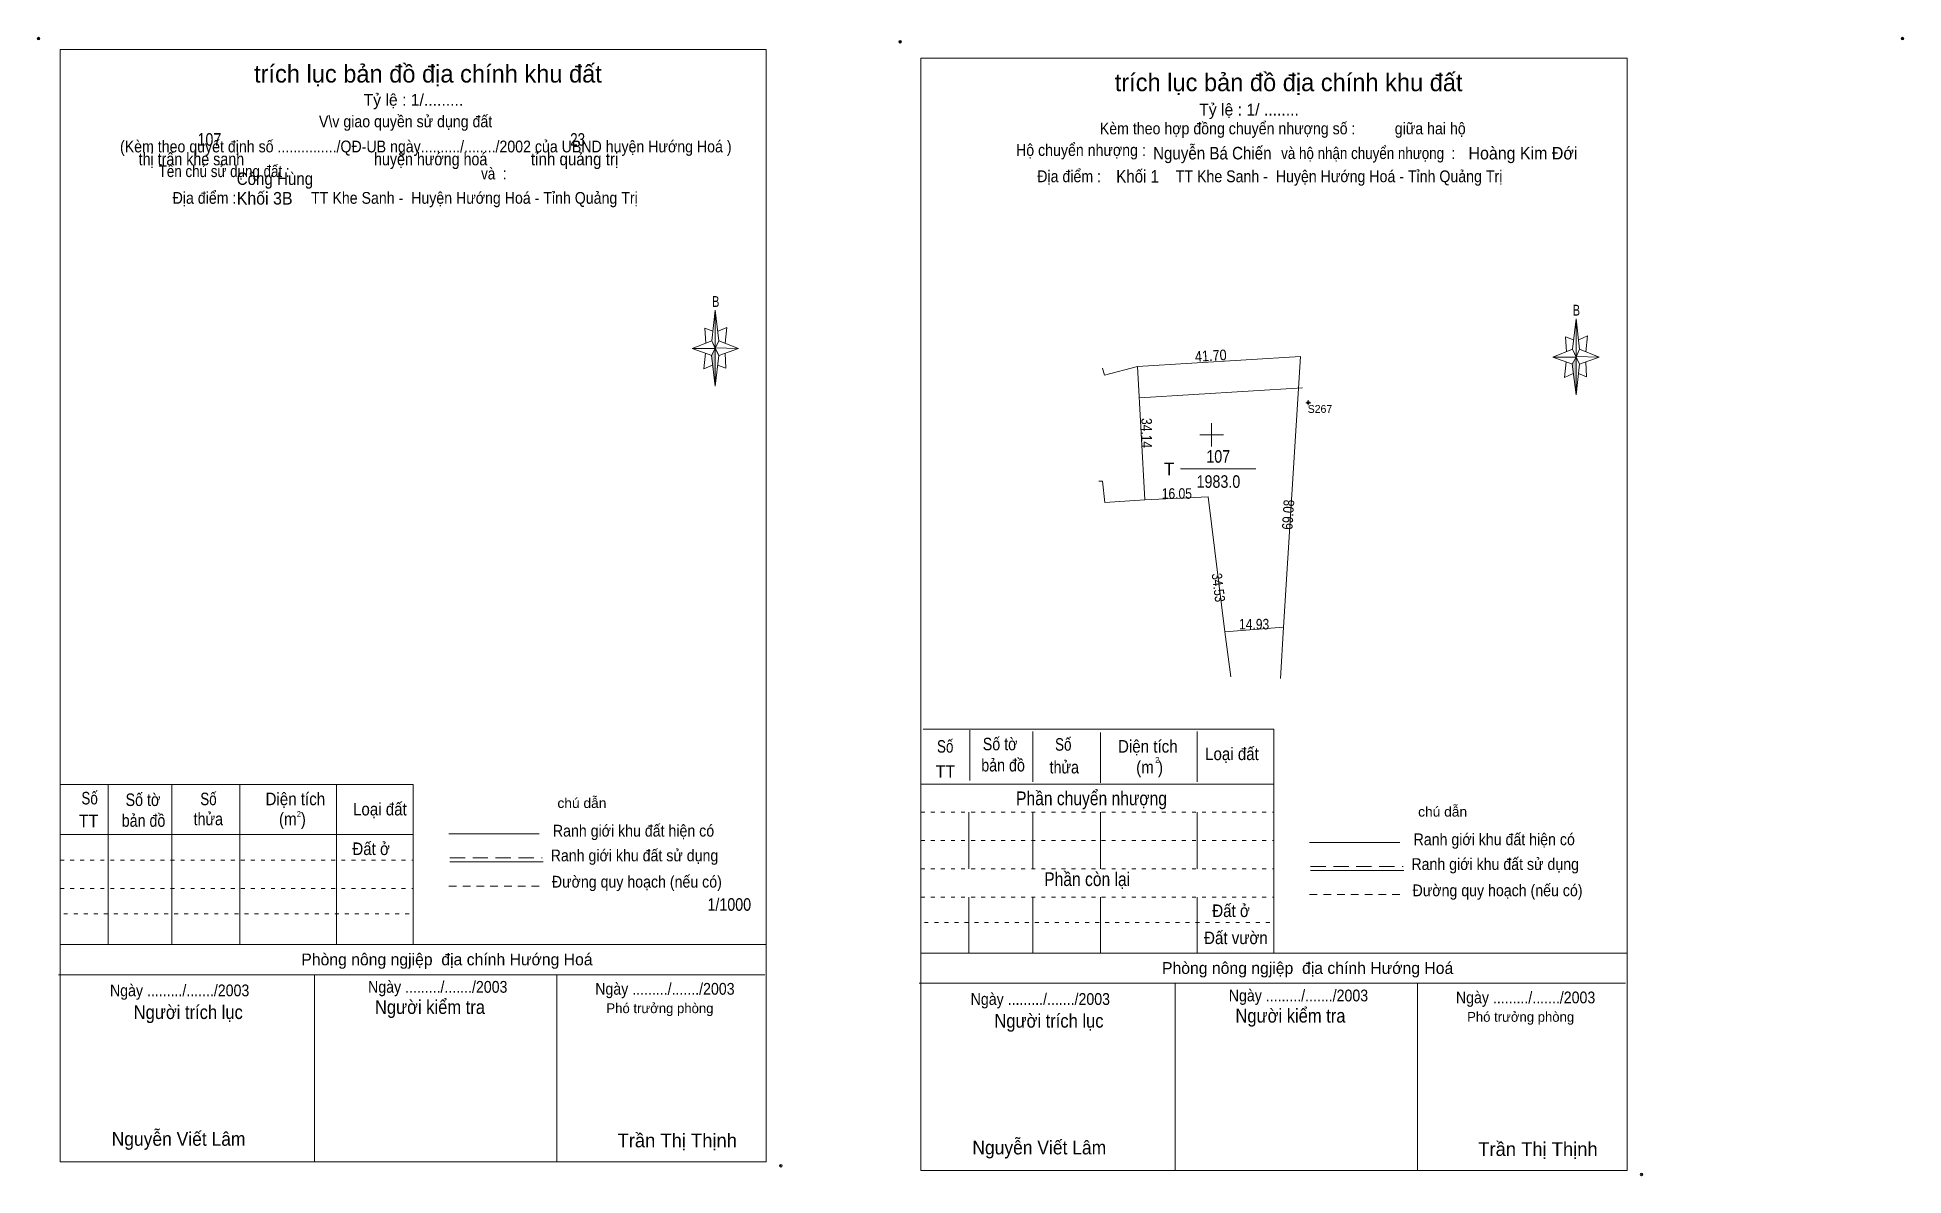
# Model space of a CAD drawing. Header units: centimetres. Extents: x 0.4 to 48, y 0.7 to 29.8.
import ezdxf
from ezdxf.enums import TextEntityAlignment as Align

# ---------------------------------------------------------------- set-up
doc = ezdxf.new("R2010")
doc.units = ezdxf.units.CM
doc.header["$LTSCALE"] = 0.13
doc.header["$PDMODE"] = 32
doc.header["$PDSIZE"] = 0.065
for name, pattern in [('DOTTED', [1.5, 0.3, -1.2]), ('MEDIUM_DASHED', [4.5, 3, -1.5]), ('SHORT_DASHED', [2.7, 1.5, -1.2])]:
    doc.linetypes.add(name, pattern=pattern)
for name, color, linetype, lineweight in [('1', 7, 'DOTTED', 13), ('10', 7, 'Continuous', 13), ('11', 7, 'Continuous', 13), ('33', 7, 'Continuous', 13), ('34', 7, 'Continuous', 13), ('5', 7, 'Continuous', 13), ('62', 7, 'Continuous', 13)]:
    doc.layers.add(name, color=color, linetype=linetype, lineweight=lineweight)
doc.layers.add('12', color=7, linetype='Continuous')
doc.layers.add('51', color=7, linetype='Continuous')

msp = doc.modelspace()

# ---------------------------------------------------------------- hatches: boundary and pattern name
at = {"layer": '10'}
msp.add_hatch(color=256, dxfattribs=at).paths.add_polyline_path([(32.8211, 20.4486, 1), (32.8061, 20.4486, 1)])
at = {"layer": '5'}
for points in [[(17.7, 21.83), (17.7, 20.87), (17.6, 21.65)], [(39.64, 21.61), (39.64, 20.65), (39.54, 21.43)]]:
    msp.add_hatch(color=256, dxfattribs=at).paths.add_polyline_path(points)

# ---------------------------------------------------------------- linework, layer by layer
at = {"layer": '1', "linetype": 'Continuous'}
msp.add_line((22.94, 10.73), (31.94, 10.73), dxfattribs=at)
at = {"layer": '1'}
for p, q in [((22.94, 10.01), (31.94, 10.01)), ((22.94, 9.29), (31.94, 9.29)), ((22.94, 9.29), (31.94, 9.29)), ((1, 8.79), (10, 8.79)), ((22.94, 8.57), (31.94, 8.57)), ((22.94, 8.57), (31.94, 8.57)), ((1, 8.07), (10, 8.07)), ((22.94, 7.85), (31.94, 7.85)), ((22.94, 7.85), (31.94, 7.85)), ((1.09, 7.42), (10, 7.42)), ((23.03, 7.2), (31.94, 7.2)), ((23.03, 7.2), (31.94, 7.2))]:
    msp.add_line(p, q, dxfattribs=at)
at = {"layer": '10'}
for p, q in [((32.81, 20.51), (32.81, 20.47)), ((32.78, 20.45), (32.75, 20.45)), ((32.81, 20.41), (32.81, 20.39)), ((32.88, 20.45), (32.85, 20.45))]:
    msp.add_line(p, q, dxfattribs=at)
for radius in [0.0312, 0.0075]:
    msp.add_circle((32.8136, 20.4486), radius, dxfattribs=at)
at = {"layer": '11'}
msp.add_lwpolyline([(28.46, 21.37), (32.62, 21.63), (32.18, 14.73), (30.69, 14.61), (30.26, 18.05), (28.65, 17.97)], close=True, dxfattribs=at)
at = {"layer": '33'}
msp.add_line((29.56, 18.76), (31.48, 18.76), dxfattribs=at)
at = {"layer": '34'}
for p, q in [((28.46, 21.37), (32.62, 21.63)), ((27.57, 21.33), (27.62, 21.15)), ((27.62, 21.15), (28.46, 21.37)), ((28.65, 17.97), (28.46, 21.37)), ((28.51, 20.57), (32.67, 20.83)), ((32.18, 14.73), (30.69, 14.61)), ((30.69, 14.61), (30.84, 13.46)), ((32.11, 13.42), (32.18, 14.73))]:
    msp.add_line(p, q, dxfattribs=at)
for points in [[(27.48, 18.45), (27.57, 18.45), (27.63, 17.91), (28.65, 17.97)], [(28.65, 17.97), (30.26, 18.05), (30.69, 14.61)]]:
    msp.add_lwpolyline(points, dxfattribs=at)
at = {"layer": '5'}
for p, q in [((17.61, 22.03), (17.7, 22.81)), ((39.55, 21.81), (39.64, 22.59)), ((17.79, 22.03), (18.29, 21.83)), ((17.61, 21.65), (17.11, 21.83)), ((17.79, 21.65), (17.7, 20.87)), ((17.97, 21.33), (17.76, 21.41)), ((17.95, 21.71), (17.97, 21.33)), ((39.55, 21.43), (39.05, 21.61)), ((39.73, 21.43), (39.64, 20.65)), ((39.73, 21.81), (40.23, 21.61)), ((39.89, 21.49), (39.91, 21.11)), ((39.91, 21.11), (39.7, 21.19)), ((23, 12.13), (31.94, 12.13)), ((24.19, 12.1), (24.19, 10.82)), ((25.79, 12.07), (25.79, 10.79)), ((27.52, 12.04), (27.52, 10.76)), ((29.98, 12.07), (29.98, 10.79)), ((31.94, 12.13), (31.94, 6.42)), ((1, 10.72), (10, 10.72)), ((2.22, 10.72), (2.22, 6.64)), ((3.85, 10.72), (3.85, 6.64)), ((5.58, 10.72), (5.58, 6.64)), ((8.04, 10.72), (8.04, 6.64)), ((10, 10.72), (10, 6.64)), ((24.16, 10.01), (24.16, 8.57)), ((25.79, 10.01), (25.79, 8.57)), ((27.52, 10.01), (27.52, 8.57)), ((29.98, 10.01), (29.98, 8.57)), ((1, 9.44), (10, 9.44)), ((10.91, 9.46), (13.21, 9.46)), ((32.85, 9.24), (35.15, 9.24)), ((10.93, 8.75), (13.31, 8.75)), ((32.87, 8.53), (35.25, 8.53)), ((24.16, 7.85), (24.16, 6.42)), ((25.79, 7.85), (25.79, 6.42)), ((27.52, 7.85), (27.52, 6.42)), ((29.98, 7.85), (29.98, 6.42)), ((1, 6.64), (19, 6.64)), ((22.94, 6.42), (40.94, 6.42)), ((0.96, 5.87), (18.96, 5.87)), ((7.48, 5.87), (7.48, 1.1)), ((13.66, 5.87), (13.66, 1.1)), ((22.9, 5.65), (40.9, 5.65)), ((29.42, 5.65), (29.42, 0.88)), ((35.6, 5.65), (35.6, 0.88))]:
    msp.add_line(p, q, dxfattribs=at)
at = {"layer": '5', "linetype": 'MEDIUM_DASHED'}
for p, q in [((10.93, 8.85), (13.29, 8.85)), ((32.87, 8.63), (35.23, 8.63))]:
    msp.add_line(p, q, dxfattribs=at)
at = {"layer": '5', "linetype": 'SHORT_DASHED'}
for p, q in [((10.91, 8.13), (13.29, 8.13)), ((32.85, 7.91), (35.23, 7.91))]:
    msp.add_line(p, q, dxfattribs=at)
at = {"layer": '5'}
for points in [[(1, 29.45), (19, 29.45), (19, 1.1), (1, 1.1)], [(22.94, 29.23), (40.94, 29.23), (40.94, 0.88), (22.94, 0.88)], [(17.7, 22.81), (17.79, 22.03), (17.7, 21.83)], [(39.64, 22.59), (39.73, 21.81), (39.64, 21.61)], [(17.7, 21.83), (17.11, 21.83), (17.61, 22.03), (17.79, 21.65), (18.29, 21.83), (17.7, 21.85)], [(17.7, 21.83), (17.7, 20.87), (17.6, 21.65)], [(39.64, 21.61), (39.05, 21.61), (39.55, 21.81), (39.73, 21.43), (40.23, 21.61), (39.64, 21.63)], [(39.64, 21.61), (39.64, 20.65), (39.54, 21.43)]]:
    msp.add_lwpolyline(points, close=True, dxfattribs=at)
for points in [[(17.77, 22.27), (17.99, 22.37), (17.95, 21.97)], [(17.7, 21.83), (17.61, 22.03), (17.11, 21.83)], [(17.64, 22.27), (17.43, 22.35), (17.46, 21.97)], [(39.58, 22.05), (39.37, 22.13), (39.4, 21.75)], [(39.71, 22.05), (39.93, 22.15), (39.89, 21.75)], [(17.45, 21.71), (17.41, 21.31), (17.63, 21.41)], [(17.7, 21.83), (17.79, 21.65), (18.29, 21.83)], [(39.64, 21.61), (39.55, 21.81), (39.05, 21.61)], [(39.39, 21.49), (39.35, 21.09), (39.57, 21.19)], [(39.64, 21.61), (39.73, 21.43), (40.23, 21.61)]]:
    msp.add_lwpolyline(points, dxfattribs=at)
for p in [(0.45, 29.73), (22.41, 29.65), (47.96, 29.73), (19.37, 1), (41.31, 0.78)]:
    msp.add_point(p, dxfattribs=at)
at = {"layer": '62'}
for p, q in [((30.05, 19.63), (30.65, 19.63)), ((30.35, 19.33), (30.35, 19.93))]:
    msp.add_line(p, q, dxfattribs=at)

# ---------------------------------------------------------------- texts
at = {"layer": '1', "width": 0.8}
for p in [(28.965, 11.27), (7.085, 9.89)]:
    msp.add_text('2', height=0.15, dxfattribs=at).set_placement(p, align=Align.CENTER)
at = {"layer": '12'}
msp.add_text('S267 ', height=0.2, dxfattribs=at).set_placement((33.15, 20.19), align=Align.CENTER)
at = {"layer": '33', "width": 0.85}
for s, p in [('107', (30.52, 18.92)), ('1983.0', (30.525, 18.28))]:
    msp.add_text(s, height=0.32, dxfattribs=at).set_placement(p, align=Align.CENTER)
at = {"layer": '33'}
msp.add_text('T', height=0.32, dxfattribs=at).set_placement((29.4, 18.6), align=Align.RIGHT)
at = {"layer": '34'}
for s, width, p in [('107', 0.85, (4.5, 27)), ('23', 0.8, (14, 27)), ('thị trấn khe sanh', 0.85, (3, 26.5)), ('huyện hướng hoá ', 0.85, (9, 26.5)), ('tỉnh quảng trị', 0.9, (13, 26.5)), ('Nguyễn Bá Chiến', 0.9, (28.86, 26.65)), ('Hoàng Kim Đới', 0.95, (36.9, 26.65)), ('Công Hùng', 0.9, (5.5, 26)), ('Khối 1', 0.9, (27.92, 26.06)), ('Khối 3B', 0.95, (5.5, 25.5))]:
    msp.add_text(s, height=0.32, dxfattribs=dict(at, width=width)).set_placement(p)
at = {"layer": '5'}
for s, height, p in [('trích lục bản đồ địa chính khu đất', 0.45, (10.375, 28.61)), ('trích lục bản đồ địa chính khu đất', 0.45, (32.315, 28.39)), ('Tỷ lệ : 1/.........', 0.3, (10.005, 28.02)), ('Tỷ lệ : 1/ ........', 0.3, (31.305, 27.77)), ('Phòng nông ngjiệp  địa chính Hướng Hoá ', 0.3, (10.915, 6.11)), ('Phòng nông ngjiệp  địa chính Hướng Hoá ', 0.3, (32.855, 5.89)), ('Phó trưởng phòng ', 0.25, (16.335, 4.89)), ('Phó trưởng phòng ', 0.25, (38.275, 4.67)), ('Trần Thị Thịnh', 0.35, (16.73, 1.47)), ('Trần Thị Thịnh', 0.35, (38.67, 1.25))]:
    msp.add_text(s, height=height, dxfattribs=at).set_placement(p, align=Align.CENTER)
for s, height, width, p in [('V\\v giao quyền sử dụng đất ', 0.3, 0.9, (9.855, 27.47)), ('Kèm theo hợp đồng chuyển nhượng số :          giữa hai hộ ', 0.3, 0.9, (32.215, 27.29)), ('(Kèm theo quyết định số .............../QĐ-UB ngày........../......../2002 của UBND huyện Hướng Hoá )', 0.3, 0.9, (10.32, 26.83)), ('Hộ chuyển nhượng :', 0.3, 0.9, (27.02, 26.74)), ('và hộ nhận chuyển nhưọng  : ', 0.3, 0.85, (34.39, 26.66)), ('Tên chủ sử dụng đất :', 0.3, 0.85, (5.18, 26.2)), ('và  : ', 0.3, 0.85, (12.1, 26.14)), ('Địa điểm :                   TT Khe Sanh -  Huyện Hướng Hoá - Tỉnh Quảng Trị ', 0.3, 0.9, (31.885, 26.07)), ('Địa điểm :                   TT Khe Sanh -  Huyện Hướng Hoá - Tỉnh Quảng Trị ', 0.3, 0.9, (9.845, 25.52)), ('B', 0.2756, 0.75, (17.71, 22.89)), ('B', 0.2756, 0.75, (39.65, 22.67)), ('Số tờ', 0.32, 0.85, (24.96, 11.59)), ('Số', 0.32, 0.8, (26.57, 11.58)), ('Số', 0.32, 0.8, (23.56, 11.53)), ('Diện tích', 0.32, 0.9, (28.725, 11.53)), ('Loại đất', 0.32, 0.9, (30.87, 11.34)), ('TT', 0.32, 0.95, (23.565, 10.89)), ('bản đồ', 0.32, 0.85, (25.035, 11.05)), ('thửa', 0.32, 0.85, (26.595, 11)), ('(m )', 0.32, 0.9, (28.77, 11)), ('Số', 0.32, 0.8, (1.75, 10.21)), ('Số tờ', 0.32, 0.85, (3.11, 10.17)), ('Số', 0.32, 0.8, (4.78, 10.19)), ('Diện tích', 0.32, 0.9, (6.995, 10.19)), ('Phần chuyển nhượng ', 0.35, 0.85, (27.345, 10.19)), ('bản đồ', 0.32, 0.85, (3.125, 9.64)), ('thửa', 0.32, 0.85, (4.775, 9.68)), ('(m )', 0.32, 0.9, (6.92, 9.68)), ('Loại đất', 0.32, 0.9, (9.15, 9.93)), ('chú dẫn', 0.25, 1.05, (14.3, 10.12)), ('chú dẫn', 0.25, 1.05, (36.24, 9.9)), ('TT', 0.32, 0.95, (1.725, 9.63)), ('Ranh giới khu đất hiện có ', 0.3, 0.9, (15.665, 9.39)), ('Đất ở ', 0.32, 0.9, (8.98, 8.92)), ('Ranh giới khu đất sử dụng', 0.3, 0.9, (15.64, 8.76)), ('Ranh giới khu đất hiện có ', 0.3, 0.9, (37.605, 9.17)), ('Ranh giới khu đất sử dụng', 0.3, 0.9, (37.58, 8.54)), ('Đường quy hoạch (nếu có)', 0.3, 0.9, (15.7, 8.09)), ('Phần còn lại ', 0.35, 0.85, (27.235, 8.13)), ('Đường quy hoạch (nếu có)', 0.3, 0.9, (37.64, 7.87)), ('Đất ở ', 0.32, 0.9, (30.9, 7.34)), ('Đất vườn', 0.32, 0.9, (30.97, 6.65)), ('Ngày ........./......./2003', 0.3, 0.9, (10.625, 5.41)), ('Ngày ........./......./2003', 0.3, 0.9, (4.045, 5.32)), ('Người kiểm tra ', 0.35, 0.9, (10.485, 4.87)), ('Ngày ........./......./2003', 0.3, 0.9, (16.415, 5.36)), ('Ngày ........./......./2003', 0.3, 0.9, (25.985, 5.1)), ('Ngày ........./......./2003', 0.3, 0.9, (32.565, 5.19)), ('Ngày ........./......./2003', 0.3, 0.9, (38.355, 5.14)), ('Người trích lục', 0.35, 0.9, (4.265, 4.74)), ('Người trích lục', 0.35, 0.9, (26.205, 4.52)), ('Người kiểm tra ', 0.35, 0.9, (32.42, 4.65)), ('Nguyễn Viết Lâm ', 0.35, 0.95, (4.08, 1.51)), ('Nguyễn Viết Lâm ', 0.35, 0.95, (26.02, 1.29))]:
    msp.add_text(s, height=height, dxfattribs=dict(at, width=width)).set_placement(p, align=Align.CENTER)
at = {"layer": '51'}
for s, height, rotation, width, p in [('41.70', 0.2695, 3.437, 0.9, (30.3369, 21.5138)), ('34.14', 0.27, 270, 0.85, (28.56, 19.675)), ('69.08', 0.27, 86.323, 0.85, (32.4355, 17.5863)), ('34.53', 0.2595, 277.187, 0.85, (30.3978, 15.7212))]:
    msp.add_text(s, height=height, rotation=rotation, dxfattribs=dict(at, width=width)).set_placement(p, align=Align.CENTER)
at = {"layer": '51', "width": 0.85}
for s, p in [('16.05', (29.465, 18)), ('14.93', (31.435, 14.67))]:
    msp.add_text(s, height=0.27, dxfattribs=at).set_placement(p, align=Align.CENTER)
msp.add_text('1/1000', height=0.32, dxfattribs=at).set_placement((17.5, 7.5))

doc.saveas('drawing.dxf')
